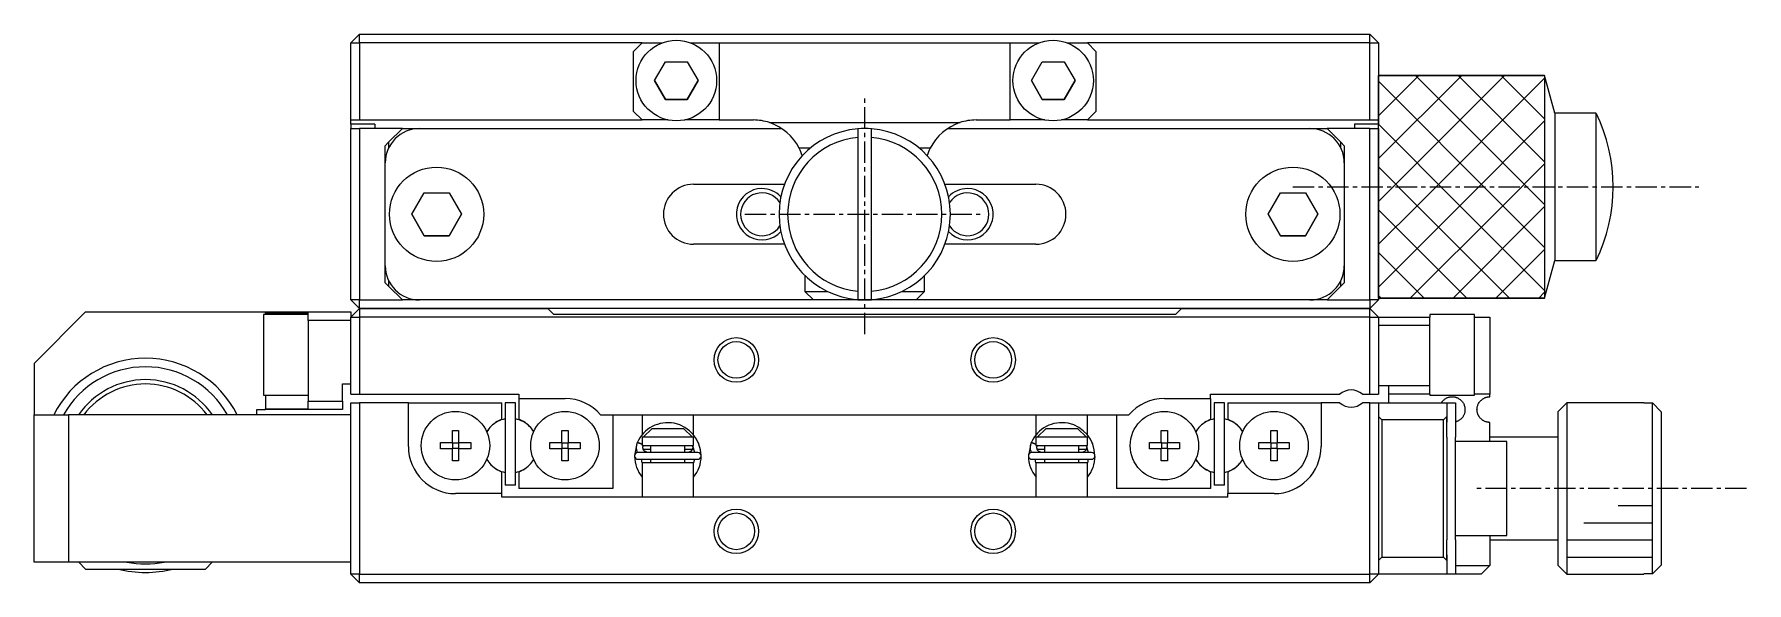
# Model space of a CAD drawing. Extents: x 10 to 410, y 10 to 251.
# Drawn here: x 100.7 to 200.7, y 218.6 to 250.6 of the extents above; entities that cross this region are included whole.
import ezdxf

# ---------------------------------------------------------------- set-up
doc = ezdxf.new("R2010")
doc.units = 0
doc.linetypes.add('CENTER', pattern=[2, 1.25, -0.25, 0.25, -0.25])
doc.layers.get('0').update_dxf_attribs({"linetype": 'CONTINUOUS'})
doc.layers.add('CENTER', color=1, linetype='CENTER')

msp = doc.modelspace()

# ---------------------------------------------------------------- linework, layer by layer
at = {"color": 7, "linetype": 'CONTINUOUS'}
for p, q in [((119.24, 250.12), (119.74, 250.62)), ((119.24, 250.12), (119.74, 250.12)), ((119.24, 245.62), (119.24, 250.12)), ((119.74, 250.12), (119.74, 250.62)), ((119.74, 250.62), (178.74, 250.62)), ((119.74, 250.12), (119.74, 245.62)), ((136.24, 250.12), (119.74, 250.12)), ((135.74, 249.62), (136.24, 250.12)), ((136.24, 250.12), (137.42, 250.12)), ((139.07, 250.12), (140.74, 250.12)), ((140.74, 250.12), (140.74, 245.62)), ((140.74, 250.12), (157.74, 250.12)), ((157.74, 245.62), (157.74, 250.12)), ((157.74, 250.12), (159.42, 250.12)), ((161.07, 250.12), (162.24, 250.12)), ((162.24, 250.12), (162.74, 249.62)), ((178.74, 250.12), (162.24, 250.12)), ((178.74, 250.12), (178.74, 250.62)), ((179.24, 250.12), (178.74, 250.62)), ((178.74, 245.62), (178.74, 250.12)), ((178.74, 250.12), (179.24, 250.12)), ((135.74, 246.12), (135.74, 249.62)), ((136.97, 247.92), (137.61, 249.02)), ((137.61, 249.02), (138.88, 249.02)), ((138.88, 249.02), (139.52, 247.92)), ((158.97, 247.92), (159.61, 249.02)), ((159.61, 249.02), (160.88, 249.02)), ((160.88, 249.02), (161.52, 247.92)), ((162.74, 249.62), (162.74, 246.12)), ((179.24, 248.22), (188.94, 248.22)), ((179.24, 235.22), (179.24, 248.22)), ((189.53, 246.02), (188.94, 248.22)), ((188.94, 248.22), (188.94, 235.22)), ((137.61, 246.82), (136.97, 247.92)), ((136.97, 247.92), (137.61, 246.82)), ((139.52, 247.92), (138.88, 246.82)), ((138.88, 246.82), (139.52, 247.92)), ((159.61, 246.82), (158.97, 247.92)), ((158.97, 247.92), (159.61, 246.82)), ((161.52, 247.92), (160.88, 246.82)), ((160.88, 246.82), (161.52, 247.92)), ((136.24, 245.62), (135.74, 246.12)), ((138.88, 246.82), (137.61, 246.82)), ((137.61, 246.82), (138.88, 246.82)), ((160.88, 246.82), (159.61, 246.82)), ((159.61, 246.82), (160.88, 246.82)), ((162.74, 246.12), (162.24, 245.62)), ((189.53, 246.02), (189.53, 237.42)), ((191.94, 246.02), (189.53, 246.02)), ((191.94, 246.02), (191.94, 237.42)), ((119.24, 245.62), (119.74, 245.62)), ((119.24, 245.37), (119.24, 245.62)), ((120.64, 245.37), (119.24, 245.37)), ((119.24, 245.37), (119.24, 245.12)), ((119.24, 235.12), (119.24, 245.12)), ((119.24, 245.12), (119.74, 245.12)), ((119.74, 245.62), (136.24, 245.62)), ((119.74, 245.12), (119.74, 235.12)), ((122.24, 245.12), (119.74, 245.12)), ((120.64, 245.37), (120.64, 245.12)), ((122.24, 245.12), (121.44, 244.32)), ((122.24, 245.12), (123.24, 245.12)), ((123.24, 245.12), (144.4, 245.12)), ((137.76, 245.62), (136.24, 245.62)), ((140.74, 245.62), (138.73, 245.62)), ((140.74, 245.62), (142.74, 245.62)), ((143.68, 245.47), (154.81, 245.47)), ((148.84, 245.11), (148.84, 244.6)), ((149.64, 244.6), (149.64, 245.11)), ((154.09, 245.12), (175.24, 245.12)), ((155.74, 245.62), (157.74, 245.62)), ((159.76, 245.62), (157.74, 245.62)), ((162.24, 245.62), (160.73, 245.62)), ((162.24, 245.62), (178.74, 245.62)), ((175.24, 245.12), (176.24, 245.12)), ((177.04, 244.32), (176.24, 245.12)), ((178.74, 245.12), (176.24, 245.12)), ((179.24, 245.37), (177.84, 245.37)), ((177.84, 245.37), (177.84, 245.12)), ((178.74, 245.62), (179.24, 245.62)), ((178.74, 235.12), (178.74, 245.12)), ((178.74, 245.12), (179.24, 245.12)), ((179.24, 245.62), (179.24, 245.37)), ((179.24, 245.12), (179.24, 245.37)), ((179.24, 245.12), (179.24, 235.12)), ((121.24, 244.12), (121.44, 244.32)), ((121.24, 243.12), (121.24, 244.12)), ((121.44, 244.32), (121.44, 243.99)), ((148.84, 244.6), (148.84, 235.64)), ((149.64, 235.64), (149.64, 244.6)), ((177.04, 243.99), (177.04, 244.32)), ((177.04, 244.32), (177.24, 244.12)), ((177.24, 244.12), (177.24, 243.12)), ((121.24, 237.12), (121.24, 243.12)), ((146.05, 243.97), (145.42, 243.97)), ((153.07, 243.97), (152.44, 243.97)), ((177.24, 243.12), (177.24, 237.12)), ((122.8, 240.12), (123.52, 241.37)), ((123.52, 241.37), (124.97, 241.37)), ((124.97, 241.37), (125.69, 240.12)), ((139.24, 241.87), (144.56, 241.87)), ((153.93, 241.87), (159.24, 241.87)), ((172.8, 240.12), (173.52, 241.37)), ((173.52, 241.37), (174.97, 241.37)), ((174.97, 241.37), (175.69, 240.12)), ((123.52, 238.87), (122.8, 240.12)), ((122.8, 240.12), (123.52, 238.87)), ((125.69, 240.12), (124.97, 238.87)), ((124.97, 238.87), (125.69, 240.12)), ((173.52, 238.87), (172.8, 240.12)), ((172.8, 240.12), (173.52, 238.87)), ((175.69, 240.12), (174.97, 238.87)), ((174.97, 238.87), (175.69, 240.12)), ((124.97, 238.87), (123.52, 238.87)), ((123.52, 238.87), (124.97, 238.87)), ((144.56, 238.37), (139.24, 238.37)), ((159.24, 238.37), (153.93, 238.37)), ((174.97, 238.87), (173.52, 238.87)), ((173.52, 238.87), (174.97, 238.87)), ((121.24, 236.12), (121.24, 237.12)), ((177.24, 237.12), (177.24, 236.12)), ((188.94, 235.22), (189.53, 237.42)), ((189.53, 237.42), (191.94, 237.42)), ((121.44, 235.92), (121.24, 236.12)), ((121.44, 236.25), (121.44, 235.92)), ((145.74, 236.55), (145.74, 235.62)), ((152.74, 235.62), (152.74, 236.55)), ((177.04, 235.92), (177.04, 236.25)), ((177.24, 236.12), (177.04, 235.92)), ((119.74, 235.12), (119.24, 235.12)), ((119.74, 234.62), (119.24, 235.12)), ((119.74, 235.12), (122.24, 235.12)), ((119.74, 234.62), (119.74, 235.12)), ((121.44, 235.92), (122.24, 235.12)), ((123.24, 235.12), (122.24, 235.12)), ((146.24, 235.12), (123.24, 235.12)), ((145.74, 235.62), (147.07, 235.62)), ((146.24, 235.12), (145.74, 235.62)), ((149.24, 235.12), (146.24, 235.12)), ((148.84, 235.64), (148.84, 235.14)), ((152.24, 235.12), (149.24, 235.12)), ((149.64, 235.14), (149.64, 235.64)), ((151.42, 235.62), (152.74, 235.62)), ((152.74, 235.62), (152.24, 235.12)), ((175.24, 235.12), (152.24, 235.12)), ((176.24, 235.12), (175.24, 235.12)), ((176.24, 235.12), (177.04, 235.92)), ((176.24, 235.12), (178.74, 235.12)), ((178.74, 235.12), (178.74, 234.62)), ((179.24, 235.12), (178.74, 234.62)), ((179.24, 235.12), (178.74, 235.12)), ((188.94, 235.22), (179.24, 235.22)), ((103.74, 234.42), (100.74, 231.42)), ((103.74, 234.42), (114.24, 234.42)), ((114.14, 234.27), (114.14, 229.57)), ((116.74, 234.27), (114.14, 234.27)), ((114.24, 234.35), (114.24, 234.42)), ((114.24, 234.42), (116.74, 234.42)), ((114.24, 234.35), (114.24, 234.27)), ((116.74, 234.35), (114.24, 234.35)), ((116.74, 233.92), (116.74, 234.42)), ((116.74, 234.42), (119.24, 234.42)), ((119.74, 234.62), (119.24, 234.12)), ((119.24, 234.42), (119.24, 234.12)), ((119.24, 234.12), (119.74, 234.12)), ((119.24, 229.62), (119.24, 234.12)), ((178.74, 234.62), (119.74, 234.62)), ((119.74, 234.62), (119.74, 234.12)), ((119.74, 234.62), (130.74, 234.62)), ((178.74, 234.12), (119.74, 234.12)), ((119.74, 234.12), (119.74, 229.62)), ((131.09, 234.27), (130.74, 234.62)), ((167.39, 234.27), (131.09, 234.27)), ((167.74, 234.62), (167.39, 234.27)), ((167.74, 234.62), (178.74, 234.62)), ((178.74, 234.12), (178.74, 234.62)), ((179.24, 234.12), (178.74, 234.62)), ((178.74, 229.62), (178.74, 234.12)), ((178.74, 234.12), (179.24, 234.12)), ((179.24, 234.12), (182.24, 234.12)), ((179.24, 234.12), (179.24, 229.62)), ((182.24, 234.27), (182.24, 234.12)), ((184.84, 234.27), (182.24, 234.27)), ((182.24, 233.62), (182.24, 234.12)), ((184.84, 229.57), (184.84, 234.27)), ((184.84, 234.12), (185.74, 234.12)), ((185.74, 234.12), (185.74, 229.62)), ((119.24, 233.92), (116.74, 233.92)), ((116.74, 233.92), (116.74, 229.22)), ((182.24, 233.62), (179.24, 233.62)), ((182.24, 230.12), (182.24, 233.62)), ((100.74, 231.42), (100.74, 228.42)), ((118.74, 230.22), (119.24, 230.22)), ((118.74, 229.22), (118.74, 230.22)), ((179.24, 230.12), (179.84, 230.12)), ((179.84, 230.12), (182.24, 230.12)), ((179.84, 229.62), (179.84, 230.12)), ((182.24, 229.62), (182.24, 230.12)), ((114.14, 229.57), (116.74, 229.57)), ((114.24, 229.57), (114.24, 228.76)), ((116.74, 229.22), (118.74, 229.22)), ((116.74, 228.72), (116.74, 229.22)), ((118.74, 229.22), (118.74, 228.72)), ((119.24, 229.62), (119.74, 229.62)), ((119.24, 219.12), (119.24, 229.12)), ((119.24, 229.12), (119.74, 229.12)), ((119.74, 229.62), (129.04, 229.62)), ((119.74, 229.12), (119.74, 219.12)), ((122.59, 229.12), (119.74, 229.12)), ((122.59, 226.57), (122.59, 229.12)), ((122.59, 229.12), (128.04, 229.12)), ((128.04, 228.17), (128.04, 229.12)), ((128.24, 229.12), (128.24, 224.32)), ((128.84, 229.12), (128.24, 229.12)), ((128.84, 224.32), (128.84, 229.12)), ((129.04, 229.62), (129.04, 229.37)), ((129.04, 229.37), (131.74, 229.37)), ((129.04, 229.37), (129.04, 228.17)), ((166.74, 229.37), (169.44, 229.37)), ((169.44, 229.37), (169.44, 229.62)), ((169.44, 229.62), (176.98, 229.62)), ((169.44, 229.37), (169.44, 228.17)), ((169.64, 229.12), (169.64, 224.32)), ((170.24, 229.12), (169.64, 229.12)), ((170.24, 224.32), (170.24, 229.12)), ((170.44, 229.12), (170.44, 228.17)), ((170.44, 229.12), (175.89, 229.12)), ((175.89, 229.12), (175.89, 226.57)), ((176.98, 229.12), (175.89, 229.12)), ((178.31, 229.62), (178.74, 229.62)), ((178.74, 229.12), (178.31, 229.12)), ((178.74, 229.62), (179.24, 229.62)), ((178.74, 219.12), (178.74, 229.12)), ((178.74, 229.12), (179.24, 229.12)), ((179.24, 229.12), (183.24, 229.12)), ((179.24, 229.12), (179.24, 219.12)), ((182.24, 229.62), (179.84, 229.62)), ((179.84, 229.12), (179.84, 229.62)), ((182.24, 229.62), (182.24, 229.57)), ((182.24, 229.57), (184.84, 229.57)), ((182.91, 229.12), (182.92, 229.13)), ((182.92, 229.13), (182.94, 229.17)), ((182.94, 229.17), (182.97, 229.2)), ((182.97, 229.2), (183, 229.24)), ((183, 229.24), (183.03, 229.27)), ((183.03, 229.27), (183.07, 229.3)), ((183.07, 229.3), (183.1, 229.33)), ((183.1, 229.33), (183.14, 229.35)), ((183.14, 229.35), (183.17, 229.37)), ((183.17, 229.37), (183.2, 229.39)), ((183.2, 229.39), (183.23, 229.4)), ((183.23, 229.4), (183.26, 229.42)), ((183.24, 229.12), (183.24, 228.32)), ((183.24, 229.12), (183.74, 229.12)), ((183.26, 229.42), (183.29, 229.43)), ((183.29, 229.43), (183.32, 229.44)), ((183.32, 229.44), (183.34, 229.44)), ((183.34, 229.44), (183.36, 229.45)), ((183.36, 229.45), (183.38, 229.45)), ((183.38, 229.45), (183.39, 229.46)), ((183.39, 229.46), (183.41, 229.46)), ((183.41, 229.46), (183.42, 229.46)), ((183.42, 229.46), (183.43, 229.46)), ((183.43, 229.46), (183.44, 229.46)), ((183.44, 229.46), (183.45, 229.47)), ((183.45, 229.47), (183.46, 229.47)), ((183.46, 229.47), (183.47, 229.47)), ((183.47, 229.47), (183.48, 229.47)), ((183.48, 229.47), (183.49, 229.47)), ((183.49, 229.47), (183.5, 229.47)), ((183.5, 229.47), (183.52, 229.47)), ((183.52, 229.47), (183.53, 229.47)), ((183.53, 229.47), (183.54, 229.47)), ((183.54, 229.47), (183.55, 229.47)), ((183.55, 229.47), (183.56, 229.47)), ((183.56, 229.47), (183.57, 229.47)), ((183.57, 229.47), (183.58, 229.47)), ((183.58, 229.47), (183.59, 229.47)), ((183.59, 229.47), (183.6, 229.47)), ((183.6, 229.47), (183.61, 229.47)), ((183.61, 229.47), (183.62, 229.47)), ((183.62, 229.47), (183.63, 229.47)), ((183.63, 229.47), (183.65, 229.46)), ((183.65, 229.46), (183.66, 229.46)), ((183.66, 229.46), (183.67, 229.46)), ((183.67, 229.46), (183.68, 229.46)), ((183.68, 229.46), (183.7, 229.46)), ((183.7, 229.46), (183.71, 229.45)), ((183.71, 229.45), (183.72, 229.45)), ((183.72, 229.45), (183.74, 229.45)), ((183.74, 229.45), (183.76, 229.44)), ((183.74, 229.12), (183.74, 227.12)), ((183.76, 229.44), (183.78, 229.43)), ((183.78, 229.43), (183.8, 229.43)), ((183.8, 229.43), (183.82, 229.42)), ((183.82, 229.42), (183.85, 229.41)), ((183.85, 229.41), (183.87, 229.4)), ((183.87, 229.4), (183.91, 229.38)), ((183.91, 229.38), (183.94, 229.36)), ((183.94, 229.36), (183.98, 229.33)), ((183.98, 229.33), (184.01, 229.31)), ((184.01, 229.31), (184.05, 229.28)), ((184.05, 229.28), (184.09, 229.24)), ((184.09, 229.24), (184.12, 229.2)), ((184.12, 229.2), (184.15, 229.17)), ((184.15, 229.17), (184.17, 229.13)), ((184.17, 229.13), (184.2, 229.09)), ((184.2, 229.09), (184.22, 229.05)), ((184.22, 229.05), (184.24, 229.01)), ((184.24, 229.01), (184.25, 228.97)), ((185.74, 229.62), (184.84, 229.62)), ((185.04, 228.96), (185.05, 229)), ((185.05, 229), (185.07, 229.04)), ((185.07, 229.04), (185.09, 229.08)), ((185.09, 229.08), (185.11, 229.13)), ((185.11, 229.13), (185.14, 229.17)), ((185.14, 229.17), (185.17, 229.21)), ((185.17, 229.21), (185.21, 229.25)), ((185.21, 229.25), (185.25, 229.28)), ((185.25, 229.28), (185.29, 229.31)), ((185.29, 229.31), (185.33, 229.35)), ((185.33, 229.35), (185.36, 229.36)), ((185.36, 229.36), (185.38, 229.38)), ((185.38, 229.38), (185.41, 229.39)), ((185.41, 229.39), (185.45, 229.41)), ((185.45, 229.41), (185.46, 229.42)), ((185.46, 229.42), (185.48, 229.42)), ((185.48, 229.42), (185.5, 229.43)), ((185.5, 229.43), (185.53, 229.44)), ((185.53, 229.44), (185.55, 229.45)), ((185.55, 229.45), (185.57, 229.45)), ((185.57, 229.45), (185.58, 229.45)), ((185.58, 229.45), (185.6, 229.46)), ((185.6, 229.46), (185.61, 229.46)), ((185.61, 229.46), (185.62, 229.46)), ((185.62, 229.46), (185.64, 229.46)), ((185.64, 229.46), (185.65, 229.47)), ((185.65, 229.47), (185.67, 229.47)), ((185.67, 229.47), (185.68, 229.47)), ((185.68, 229.47), (185.7, 229.47)), ((185.7, 229.47), (185.71, 229.47)), ((185.71, 229.47), (185.72, 229.47)), ((185.72, 229.47), (185.73, 229.47)), ((185.73, 229.47), (185.74, 229.47)), ((185.74, 229.47), (185.74, 229.62)), ((190.24, 229.12), (189.74, 228.62)), ((190.24, 229.12), (190.24, 219.12)), ((194.74, 229.12), (190.24, 229.12)), ((194.74, 229.12), (194.74, 229.11)), ((194.74, 229.11), (195.24, 229.11)), ((195.24, 219.14), (195.24, 229.11)), ((195.24, 229.11), (195.74, 228.6)), ((100.74, 219.82), (100.74, 228.42)), ((100.74, 228.42), (102.74, 228.42)), ((102.74, 228.42), (102.74, 219.82)), ((119.24, 228.42), (102.74, 228.42)), ((113.74, 228.42), (113.74, 228.72)), ((113.74, 228.72), (114.24, 228.72)), ((114.24, 228.76), (116.74, 228.76)), ((114.24, 228.72), (114.24, 228.76)), ((116.74, 228.72), (114.24, 228.72)), ((118.74, 228.72), (116.74, 228.72)), ((128.04, 228.17), (127.78, 228.02)), ((129.31, 228.02), (129.04, 228.17)), ((133.82, 228.42), (136.67, 228.42)), ((134.54, 228.42), (134.54, 224.12)), ((136.24, 228.42), (136.24, 227.26)), ((136.67, 228.42), (138.82, 228.42)), ((138.82, 228.42), (159.67, 228.42)), ((139.24, 227.26), (139.24, 228.42)), ((159.24, 228.42), (159.24, 227.26)), ((159.67, 228.42), (161.82, 228.42)), ((161.82, 228.42), (164.67, 228.42)), ((162.24, 227.26), (162.24, 228.42)), ((163.94, 228.42), (163.94, 224.12)), ((169.18, 228.02), (169.44, 228.17)), ((170.44, 228.17), (170.71, 228.02)), ((179.24, 228.32), (179.44, 228.12)), ((179.44, 228.12), (179.44, 220.12)), ((183.04, 228.12), (179.44, 228.12)), ((183.04, 228.12), (183.24, 228.32)), ((183.04, 220.12), (183.04, 228.12)), ((183.24, 228.32), (183.24, 227.99)), ((183.24, 227.99), (183.24, 228.32)), ((183.76, 228), (183.74, 228)), ((183.78, 228.01), (183.76, 228)), ((183.8, 228.02), (183.78, 228.01)), ((183.82, 228.02), (183.8, 228.02)), ((183.85, 228.04), (183.82, 228.02)), ((183.88, 228.05), (183.85, 228.04)), ((183.91, 228.07), (183.88, 228.05)), ((183.94, 228.08), (183.91, 228.07)), ((183.96, 228.1), (183.94, 228.08)), ((183.99, 228.12), (183.96, 228.1)), ((184.01, 228.14), (183.99, 228.12)), ((184.04, 228.16), (184.01, 228.14)), ((184.06, 228.18), (184.04, 228.16)), ((184.08, 228.2), (184.06, 228.18)), ((184.1, 228.22), (184.08, 228.2)), ((184.12, 228.25), (184.1, 228.22)), ((184.14, 228.27), (184.12, 228.25)), ((184.16, 228.29), (184.14, 228.27)), ((184.18, 228.32), (184.16, 228.29)), ((184.19, 228.34), (184.18, 228.32)), ((184.21, 228.37), (184.19, 228.34)), ((184.22, 228.4), (184.21, 228.37)), ((184.24, 228.43), (184.22, 228.4)), ((184.25, 228.46), (184.24, 228.43)), ((184.25, 228.97), (184.27, 228.92)), ((184.26, 228.49), (184.25, 228.46)), ((184.27, 228.52), (184.26, 228.49)), ((184.27, 228.92), (184.28, 228.87)), ((184.28, 228.55), (184.27, 228.52)), ((184.28, 228.87), (184.29, 228.83)), ((184.29, 228.62), (184.28, 228.58)), ((184.28, 228.58), (184.28, 228.55)), ((184.29, 228.83), (184.29, 228.78)), ((184.29, 228.78), (184.29, 228.74)), ((184.29, 228.74), (184.29, 228.7)), ((184.29, 228.7), (184.29, 228.66)), ((184.29, 228.66), (184.29, 228.62)), ((184.99, 228.71), (185, 228.76)), ((185, 228.68), (184.99, 228.71)), ((185, 228.84), (185.01, 228.88)), ((185, 228.8), (185, 228.84)), ((185, 228.76), (185, 228.8)), ((185, 228.64), (185, 228.68)), ((185, 228.61), (185, 228.64)), ((185.01, 228.58), (185, 228.61)), ((185.01, 228.88), (185.02, 228.92)), ((185.02, 228.54), (185.01, 228.58)), ((185.02, 228.92), (185.04, 228.96)), ((185.03, 228.51), (185.02, 228.54)), ((185.04, 228.47), (185.03, 228.51)), ((185.05, 228.44), (185.04, 228.47)), ((185.06, 228.41), (185.05, 228.44)), ((185.08, 228.38), (185.06, 228.41)), ((185.09, 228.35), (185.08, 228.38)), ((185.11, 228.33), (185.09, 228.35)), ((185.12, 228.31), (185.11, 228.33)), ((185.14, 228.28), (185.12, 228.31)), ((185.16, 228.25), (185.14, 228.28)), ((185.18, 228.23), (185.16, 228.25)), ((185.21, 228.2), (185.18, 228.23)), ((185.23, 228.18), (185.21, 228.2)), ((185.25, 228.16), (185.23, 228.18)), ((185.28, 228.14), (185.25, 228.16)), ((185.3, 228.12), (185.28, 228.14)), ((185.32, 228.1), (185.3, 228.12)), ((185.34, 228.09), (185.32, 228.1)), ((185.36, 228.08), (185.34, 228.09)), ((185.39, 228.06), (185.36, 228.08)), ((185.42, 228.05), (185.39, 228.06)), ((185.45, 228.03), (185.42, 228.05)), ((185.47, 228.02), (185.45, 228.03)), ((185.5, 228.01), (185.47, 228.02)), ((185.52, 228.01), (185.5, 228.01)), ((185.54, 228), (185.52, 228.01)), ((189.74, 219.62), (189.74, 228.62)), ((195.74, 228.6), (195.74, 219.64)), ((125.16, 227.51), (125.52, 227.51)), ((125.16, 226.8), (125.16, 227.51)), ((125.52, 227.51), (125.52, 226.8)), ((131.56, 227.51), (131.92, 227.51)), ((131.56, 226.8), (131.56, 227.51)), ((131.92, 227.51), (131.92, 226.8)), ((136.3, 227.12), (136.24, 227.12)), ((136.24, 227.12), (136.24, 226.62)), ((136.3, 227.12), (136.83, 227.62)), ((139.19, 227.12), (136.3, 227.12)), ((136.83, 227.62), (138.66, 227.62)), ((138.66, 227.62), (139.19, 227.12)), ((139.24, 227.12), (139.19, 227.12)), ((139.24, 226.62), (139.24, 227.12)), ((159.3, 227.12), (159.24, 227.12)), ((159.24, 227.12), (159.24, 226.62)), ((159.3, 227.12), (159.83, 227.62)), ((162.19, 227.12), (159.3, 227.12)), ((159.83, 227.62), (161.66, 227.62)), ((161.66, 227.62), (162.19, 227.12)), ((162.24, 227.12), (162.19, 227.12)), ((162.24, 226.62), (162.24, 227.12)), ((166.56, 227.51), (166.92, 227.51)), ((166.56, 226.8), (166.56, 227.51)), ((166.92, 227.51), (166.92, 226.8)), ((172.96, 227.51), (173.32, 227.51)), ((172.96, 226.8), (172.96, 227.51)), ((173.32, 227.51), (173.32, 226.8)), ((183.24, 227.12), (183.24, 227.99)), ((183.24, 227.12), (183.24, 221.12)), ((183.74, 221.12), (183.74, 227.12)), ((185.57, 227.99), (185.54, 228)), ((185.6, 227.99), (185.57, 227.99)), ((185.62, 227.98), (185.6, 227.99)), ((185.64, 227.98), (185.62, 227.98)), ((185.67, 227.98), (185.64, 227.98)), ((185.69, 227.97), (185.67, 227.98)), ((185.72, 227.97), (185.69, 227.97)), ((185.74, 227.97), (185.72, 227.97)), ((185.74, 226.87), (185.74, 227.97)), ((189.74, 227.12), (185.74, 227.12)), ((124.46, 226.8), (125.16, 226.8)), ((124.46, 226.44), (124.46, 226.8)), ((125.16, 226.44), (124.46, 226.44)), ((125.18, 226.79), (125.16, 226.8)), ((125.18, 226.45), (125.16, 226.44)), ((125.16, 225.74), (125.16, 226.44)), ((125.18, 226.79), (125.51, 226.79)), ((125.18, 226.45), (125.18, 226.79)), ((125.51, 226.45), (125.18, 226.45)), ((125.51, 226.79), (125.52, 226.8)), ((125.51, 226.79), (125.51, 226.45)), ((125.51, 226.45), (125.52, 226.44)), ((125.52, 226.8), (126.23, 226.8)), ((125.52, 226.44), (125.52, 225.74)), ((126.23, 226.44), (125.52, 226.44)), ((126.23, 226.8), (126.23, 226.44)), ((130.86, 226.8), (131.56, 226.8)), ((130.86, 226.44), (130.86, 226.8)), ((131.56, 226.44), (130.86, 226.44)), ((131.58, 226.79), (131.56, 226.8)), ((131.58, 226.45), (131.56, 226.44)), ((131.56, 225.74), (131.56, 226.44)), ((131.58, 226.45), (131.58, 226.79)), ((131.58, 226.79), (131.91, 226.79)), ((131.91, 226.45), (131.58, 226.45)), ((131.91, 226.79), (131.92, 226.8)), ((131.91, 226.79), (131.91, 226.45)), ((131.91, 226.45), (131.92, 226.44)), ((131.92, 226.8), (132.63, 226.8)), ((131.92, 226.44), (131.92, 225.74)), ((132.63, 226.44), (131.92, 226.44)), ((132.63, 226.8), (132.63, 226.44)), ((135.94, 226.74), (135.8, 226.05)), ((135.91, 226.59), (135.9, 226.56)), ((135.9, 226.56), (135.9, 226.52)), ((135.9, 226.52), (135.9, 226.49)), ((135.9, 226.49), (135.9, 226.45)), ((135.9, 226.45), (135.91, 226.42)), ((135.92, 226.66), (135.91, 226.62)), ((135.91, 226.62), (135.91, 226.59)), ((135.91, 226.42), (135.91, 226.39)), ((135.91, 226.39), (135.92, 226.35)), ((135.93, 226.72), (135.92, 226.69)), ((135.92, 226.69), (135.92, 226.66)), ((135.92, 226.35), (135.93, 226.32)), ((135.94, 226.76), (135.93, 226.72)), ((135.93, 226.32), (135.94, 226.29)), ((135.96, 226.79), (135.94, 226.76)), ((135.94, 226.29), (135.95, 226.25)), ((135.95, 226.25), (135.97, 226.22)), ((135.97, 226.82), (135.96, 226.79)), ((135.96, 226.8), (136.18, 226.73)), ((135.96, 226.79), (135.96, 226.79)), ((135.96, 226.79), (135.96, 226.79)), ((135.96, 226.79), (135.96, 226.79)), ((135.97, 226.79), (135.96, 226.79)), ((135.98, 226.79), (135.97, 226.79)), ((135.97, 226.79), (135.97, 226.79)), ((135.97, 226.22), (135.97, 226.22)), ((135.99, 226.79), (135.98, 226.79)), ((136, 226.79), (135.99, 226.79)), ((139.49, 226.22), (135.99, 226.22)), ((136.01, 226.78), (136, 226.79)), ((136.02, 226.78), (136.01, 226.78)), ((136.03, 226.78), (136.02, 226.78)), ((136.04, 226.77), (136.03, 226.78)), ((136.05, 226.77), (136.04, 226.77)), ((136.06, 226.77), (136.05, 226.77)), ((136.08, 226.76), (136.06, 226.77)), ((136.09, 226.75), (136.08, 226.76)), ((136.11, 226.75), (136.09, 226.75)), ((136.12, 226.74), (136.11, 226.75)), ((136.14, 226.74), (136.12, 226.74)), ((136.15, 226.73), (136.14, 226.74)), ((136.17, 226.72), (136.15, 226.73)), ((136.18, 226.72), (136.17, 226.72)), ((136.18, 226.73), (136.24, 226.7)), ((136.19, 226.71), (136.18, 226.72)), ((136.21, 226.71), (136.19, 226.71)), ((136.22, 226.7), (136.21, 226.71)), ((136.23, 226.69), (136.22, 226.7)), ((136.24, 226.69), (136.23, 226.69)), ((136.24, 226.62), (139.24, 226.62)), ((136.29, 226.55), (136.3, 226.57)), ((136.29, 226.54), (136.29, 226.55)), ((136.29, 226.52), (136.29, 226.54)), ((136.29, 226.51), (136.29, 226.52)), ((136.29, 226.49), (136.29, 226.51)), ((136.29, 226.48), (136.29, 226.49)), ((136.3, 226.46), (136.29, 226.48)), ((136.3, 226.6), (136.31, 226.61)), ((136.3, 226.58), (136.3, 226.6)), ((136.3, 226.57), (136.3, 226.58)), ((136.3, 226.45), (136.3, 226.46)), ((136.3, 226.43), (136.3, 226.45)), ((136.31, 226.42), (136.3, 226.43)), ((136.31, 226.63), (136.32, 226.65)), ((136.31, 226.62), (136.32, 226.63)), ((136.31, 226.61), (136.31, 226.62)), ((136.31, 226.42), (136.74, 226.42)), ((136.31, 226.42), (136.74, 226.42)), ((136.31, 226.4), (136.31, 226.42)), ((136.32, 226.39), (136.31, 226.4)), ((136.33, 226.38), (136.32, 226.39)), ((136.33, 226.36), (136.33, 226.38)), ((136.34, 226.35), (136.33, 226.36)), ((136.35, 226.34), (136.34, 226.35)), ((136.36, 226.33), (136.35, 226.34)), ((136.37, 226.32), (136.36, 226.33)), ((136.38, 226.3), (136.37, 226.32)), ((136.39, 226.29), (136.38, 226.3)), ((136.4, 226.28), (136.39, 226.29)), ((136.41, 226.28), (136.4, 226.28)), ((136.43, 226.27), (136.41, 226.28)), ((136.44, 226.26), (136.43, 226.27)), ((136.45, 226.25), (136.44, 226.26)), ((136.47, 226.25), (136.45, 226.25)), ((136.48, 226.24), (136.47, 226.25)), ((136.49, 226.23), (136.48, 226.24)), ((136.51, 226.23), (136.49, 226.23)), ((136.52, 226.23), (136.51, 226.23)), ((136.54, 226.22), (136.52, 226.23)), ((136.55, 226.22), (136.54, 226.22)), ((136.57, 226.22), (136.55, 226.22)), ((136.58, 226.22), (136.57, 226.22)), ((136.6, 226.22), (136.58, 226.22)), ((136.74, 226.62), (136.74, 226.22)), ((138.74, 226.22), (138.74, 226.62)), ((138.74, 226.42), (139.18, 226.42)), ((138.74, 226.42), (139.18, 226.42)), ((138.9, 226.22), (138.89, 226.22)), ((138.92, 226.22), (138.9, 226.22)), ((138.93, 226.22), (138.92, 226.22)), ((138.94, 226.22), (138.93, 226.22)), ((138.96, 226.22), (138.94, 226.22)), ((138.97, 226.23), (138.96, 226.22)), ((138.99, 226.23), (138.97, 226.23)), ((139, 226.24), (138.99, 226.23)), ((139.02, 226.24), (139, 226.24)), ((139.03, 226.25), (139.02, 226.24)), ((139.04, 226.26), (139.03, 226.25)), ((139.06, 226.26), (139.04, 226.26)), ((139.07, 226.27), (139.06, 226.26)), ((139.08, 226.28), (139.07, 226.27)), ((139.09, 226.29), (139.08, 226.28)), ((139.1, 226.3), (139.09, 226.29)), ((139.12, 226.31), (139.1, 226.3)), ((139.13, 226.32), (139.12, 226.31)), ((139.14, 226.35), (139.13, 226.33)), ((139.13, 226.33), (139.13, 226.32)), ((139.15, 226.36), (139.14, 226.35)), ((139.16, 226.37), (139.15, 226.36)), ((139.17, 226.38), (139.16, 226.37)), ((139.17, 226.63), (139.18, 226.62)), ((139.18, 226.41), (139.17, 226.4)), ((139.17, 226.4), (139.17, 226.38)), ((139.18, 226.62), (139.29, 226.22)), ((139.18, 226.62), (139.19, 226.6)), ((139.19, 226.44), (139.18, 226.43)), ((139.18, 226.43), (139.18, 226.41)), ((139.19, 226.6), (139.19, 226.59)), ((139.19, 226.59), (139.19, 226.57)), ((139.19, 226.57), (139.2, 226.56)), ((139.2, 226.48), (139.19, 226.47)), ((139.19, 226.47), (139.19, 226.46)), ((139.19, 226.46), (139.19, 226.44)), ((139.2, 226.56), (139.2, 226.55)), ((139.2, 226.55), (139.2, 226.53)), ((139.2, 226.53), (139.2, 226.52)), ((139.2, 226.52), (139.2, 226.5)), ((139.2, 226.5), (139.2, 226.48)), ((139.53, 226.79), (139.52, 226.8)), ((139.53, 226.79), (139.53, 226.79)), ((139.55, 226.73), (139.53, 226.79)), ((158.94, 226.74), (158.8, 226.05)), ((158.91, 226.59), (158.9, 226.56)), ((158.9, 226.56), (158.9, 226.52)), ((158.9, 226.52), (158.9, 226.49)), ((158.9, 226.49), (158.9, 226.45)), ((158.9, 226.45), (158.91, 226.42)), ((158.92, 226.66), (158.91, 226.62)), ((158.91, 226.62), (158.91, 226.59)), ((158.91, 226.42), (158.91, 226.39)), ((158.91, 226.39), (158.92, 226.35)), ((158.93, 226.72), (158.92, 226.69)), ((158.92, 226.69), (158.92, 226.66)), ((158.92, 226.35), (158.93, 226.32)), ((158.94, 226.76), (158.93, 226.72)), ((158.93, 226.32), (158.94, 226.29)), ((158.96, 226.79), (158.94, 226.76)), ((158.94, 226.29), (158.95, 226.25)), ((158.95, 226.25), (158.97, 226.22)), ((158.97, 226.82), (158.96, 226.8)), ((158.96, 226.8), (159.18, 226.73)), ((158.96, 226.79), (158.96, 226.79)), ((158.96, 226.79), (158.96, 226.79)), ((158.96, 226.79), (158.96, 226.79)), ((158.97, 226.79), (158.96, 226.79)), ((158.98, 226.79), (158.97, 226.79)), ((158.97, 226.79), (158.97, 226.79)), ((158.97, 226.22), (158.97, 226.22)), ((158.99, 226.79), (158.98, 226.79)), ((159, 226.79), (158.99, 226.79)), ((162.49, 226.22), (158.99, 226.22)), ((159.01, 226.78), (159, 226.79)), ((159.02, 226.78), (159.01, 226.78)), ((159.03, 226.78), (159.02, 226.78)), ((159.04, 226.77), (159.03, 226.78)), ((159.05, 226.77), (159.04, 226.77)), ((159.06, 226.77), (159.05, 226.77)), ((159.08, 226.76), (159.06, 226.77)), ((159.09, 226.75), (159.08, 226.76)), ((159.11, 226.75), (159.09, 226.75)), ((159.12, 226.74), (159.11, 226.75)), ((159.14, 226.74), (159.12, 226.74)), ((159.15, 226.73), (159.14, 226.74)), ((159.17, 226.72), (159.15, 226.73)), ((159.18, 226.72), (159.17, 226.72)), ((159.18, 226.73), (159.24, 226.7)), ((159.19, 226.71), (159.18, 226.72)), ((159.21, 226.71), (159.19, 226.71)), ((159.22, 226.7), (159.21, 226.71)), ((159.23, 226.69), (159.22, 226.7)), ((159.24, 226.69), (159.23, 226.69)), ((159.24, 226.62), (162.24, 226.62)), ((159.29, 226.55), (159.3, 226.57)), ((159.29, 226.54), (159.29, 226.55)), ((159.29, 226.52), (159.29, 226.54)), ((159.29, 226.51), (159.29, 226.52)), ((159.29, 226.49), (159.29, 226.51)), ((159.29, 226.48), (159.29, 226.49)), ((159.3, 226.46), (159.29, 226.48)), ((159.3, 226.6), (159.31, 226.61)), ((159.3, 226.58), (159.3, 226.6)), ((159.3, 226.57), (159.3, 226.58)), ((159.3, 226.45), (159.3, 226.46)), ((159.3, 226.43), (159.3, 226.45)), ((159.31, 226.42), (159.3, 226.43)), ((159.31, 226.63), (159.32, 226.65)), ((159.31, 226.62), (159.32, 226.63)), ((159.31, 226.61), (159.31, 226.62)), ((159.31, 226.42), (159.74, 226.42)), ((159.31, 226.42), (159.74, 226.42)), ((159.31, 226.4), (159.31, 226.42)), ((159.32, 226.39), (159.31, 226.4)), ((159.33, 226.38), (159.32, 226.39)), ((159.33, 226.36), (159.33, 226.38)), ((159.34, 226.35), (159.33, 226.36)), ((159.35, 226.34), (159.34, 226.35)), ((159.36, 226.33), (159.35, 226.34)), ((159.37, 226.32), (159.36, 226.33)), ((159.38, 226.3), (159.37, 226.32)), ((159.39, 226.29), (159.38, 226.3)), ((159.4, 226.28), (159.39, 226.29)), ((159.41, 226.28), (159.4, 226.28)), ((159.43, 226.27), (159.41, 226.28)), ((159.44, 226.26), (159.43, 226.27)), ((159.45, 226.25), (159.44, 226.26)), ((159.47, 226.25), (159.45, 226.25)), ((159.48, 226.24), (159.47, 226.25)), ((159.49, 226.23), (159.48, 226.24)), ((159.51, 226.23), (159.49, 226.23)), ((159.52, 226.23), (159.51, 226.23)), ((159.54, 226.22), (159.52, 226.23)), ((159.55, 226.22), (159.54, 226.22)), ((159.57, 226.22), (159.55, 226.22)), ((159.58, 226.22), (159.57, 226.22)), ((159.6, 226.22), (159.58, 226.22)), ((159.74, 226.62), (159.74, 226.22)), ((161.74, 226.22), (161.74, 226.62)), ((161.74, 226.42), (162.18, 226.42)), ((161.74, 226.42), (162.18, 226.42)), ((161.9, 226.22), (161.89, 226.22)), ((161.92, 226.22), (161.9, 226.22)), ((161.93, 226.22), (161.92, 226.22)), ((161.94, 226.22), (161.93, 226.22)), ((161.96, 226.22), (161.94, 226.22)), ((161.97, 226.23), (161.96, 226.22)), ((161.99, 226.23), (161.97, 226.23)), ((162, 226.24), (161.99, 226.23)), ((162.02, 226.24), (162, 226.24)), ((162.03, 226.25), (162.02, 226.24)), ((162.04, 226.26), (162.03, 226.25)), ((162.06, 226.26), (162.04, 226.26)), ((162.07, 226.27), (162.06, 226.26)), ((162.08, 226.28), (162.07, 226.27)), ((162.09, 226.29), (162.08, 226.28)), ((162.1, 226.3), (162.09, 226.29)), ((162.12, 226.31), (162.1, 226.3)), ((162.13, 226.32), (162.12, 226.31)), ((162.14, 226.35), (162.13, 226.33)), ((162.13, 226.33), (162.13, 226.32)), ((162.15, 226.36), (162.14, 226.35)), ((162.16, 226.37), (162.15, 226.36)), ((162.17, 226.38), (162.16, 226.37)), ((162.17, 226.63), (162.18, 226.62)), ((162.18, 226.41), (162.17, 226.4)), ((162.17, 226.4), (162.17, 226.38)), ((162.18, 226.62), (162.29, 226.22)), ((162.18, 226.62), (162.19, 226.6)), ((162.19, 226.44), (162.18, 226.43)), ((162.18, 226.43), (162.18, 226.41)), ((162.19, 226.6), (162.19, 226.59)), ((162.19, 226.59), (162.19, 226.57)), ((162.19, 226.57), (162.2, 226.56)), ((162.2, 226.48), (162.19, 226.47)), ((162.19, 226.47), (162.19, 226.46)), ((162.19, 226.46), (162.19, 226.44)), ((162.2, 226.56), (162.2, 226.55)), ((162.2, 226.55), (162.2, 226.53)), ((162.2, 226.53), (162.2, 226.52)), ((162.2, 226.52), (162.2, 226.5)), ((162.2, 226.5), (162.2, 226.48)), ((162.53, 226.79), (162.52, 226.8)), ((162.55, 226.73), (162.53, 226.79)), ((165.86, 226.8), (166.56, 226.8)), ((165.86, 226.44), (165.86, 226.8)), ((166.56, 226.44), (165.86, 226.44)), ((166.58, 226.79), (166.56, 226.8)), ((166.58, 226.45), (166.56, 226.44)), ((166.56, 225.74), (166.56, 226.44)), ((166.58, 226.79), (166.91, 226.79)), ((166.58, 226.45), (166.58, 226.79)), ((166.91, 226.45), (166.58, 226.45)), ((166.91, 226.79), (166.92, 226.8)), ((166.91, 226.79), (166.91, 226.45)), ((166.91, 226.45), (166.92, 226.44)), ((166.92, 226.8), (167.63, 226.8)), ((166.92, 226.44), (166.92, 225.74)), ((167.63, 226.44), (166.92, 226.44)), ((167.63, 226.8), (167.63, 226.44)), ((172.26, 226.44), (172.26, 226.8)), ((172.26, 226.8), (172.96, 226.8)), ((172.96, 226.44), (172.26, 226.44)), ((172.98, 226.79), (172.96, 226.8)), ((172.98, 226.45), (172.96, 226.44)), ((172.96, 225.74), (172.96, 226.44)), ((172.98, 226.45), (172.98, 226.79)), ((172.98, 226.79), (173.31, 226.79)), ((173.31, 226.45), (172.98, 226.45)), ((173.31, 226.79), (173.32, 226.8)), ((173.31, 226.79), (173.31, 226.45)), ((173.31, 226.45), (173.32, 226.44)), ((173.32, 226.8), (174.03, 226.8)), ((174.03, 226.44), (173.32, 226.44)), ((173.32, 226.44), (173.32, 225.74)), ((174.03, 226.8), (174.03, 226.44)), ((186.74, 226.87), (183.74, 226.87)), ((186.74, 221.37), (186.74, 226.87)), ((125.52, 225.74), (125.16, 225.74)), ((127.78, 225.22), (128.04, 225.07)), ((128.04, 223.82), (128.04, 225.07)), ((129.04, 225.07), (129.31, 225.22)), ((129.04, 225.07), (129.04, 224.12)), ((131.92, 225.74), (131.56, 225.74)), ((135.99, 225.83), (139.49, 225.83)), ((136.24, 225.62), (136.2, 225.83)), ((139.24, 225.62), (136.24, 225.62)), ((136.24, 225.62), (136.24, 223.62)), ((136.24, 225.61), (136.24, 225.62)), ((136.74, 225.83), (136.74, 225.62)), ((138.74, 225.62), (138.74, 225.83)), ((139.24, 223.62), (139.24, 225.62)), ((139.29, 225.83), (139.25, 225.62)), ((139.25, 225.62), (139.24, 225.61)), ((158.99, 225.83), (162.49, 225.83)), ((159.24, 225.62), (159.2, 225.83)), ((162.24, 225.62), (159.24, 225.62)), ((159.24, 225.62), (159.24, 223.62)), ((159.24, 225.61), (159.24, 225.62)), ((159.74, 225.83), (159.74, 225.62)), ((161.74, 225.62), (161.74, 225.83)), ((162.24, 223.62), (162.24, 225.62)), ((162.29, 225.83), (162.25, 225.62)), ((162.25, 225.62), (162.24, 225.61)), ((166.92, 225.74), (166.56, 225.74)), ((169.44, 225.07), (169.18, 225.22)), ((169.44, 225.07), (169.44, 224.12)), ((170.71, 225.22), (170.44, 225.07)), ((170.44, 225.07), (170.44, 223.82)), ((173.32, 225.74), (172.96, 225.74)), ((128.84, 224.32), (128.24, 224.32)), ((134.54, 224.12), (129.04, 224.12)), ((169.44, 224.12), (163.94, 224.12)), ((170.24, 224.32), (169.64, 224.32)), ((128.04, 223.82), (125.34, 223.82)), ((128.04, 223.62), (128.04, 223.82)), ((170.44, 223.62), (128.04, 223.62)), ((170.44, 223.62), (170.44, 223.82)), ((173.14, 223.82), (170.44, 223.82)), ((183.24, 220.25), (183.24, 221.12)), ((183.74, 221.37), (186.74, 221.37)), ((183.74, 221.12), (183.74, 219.12)), ((185.74, 221.37), (185.74, 219.62)), ((185.74, 221.12), (189.74, 221.12)), ((179.44, 220.12), (179.24, 219.92)), ((179.44, 220.12), (183.04, 220.12)), ((183.24, 219.92), (183.04, 220.12)), ((183.24, 220.25), (183.24, 219.92)), ((183.24, 219.92), (183.24, 220.25)), ((102.74, 219.82), (100.74, 219.82)), ((119.24, 219.82), (102.74, 219.82)), ((103.34, 219.82), (103.74, 219.42)), ((103.74, 219.42), (110.74, 219.42)), ((110.74, 219.42), (111.14, 219.82)), ((119.74, 218.62), (119.24, 219.12)), ((119.74, 219.12), (119.24, 219.12)), ((119.74, 219.12), (178.74, 219.12)), ((119.74, 218.62), (119.74, 219.12)), ((178.74, 218.62), (178.74, 219.12)), ((179.24, 219.12), (178.74, 219.12)), ((178.74, 218.62), (179.24, 219.12)), ((183.24, 219.12), (179.24, 219.12)), ((183.24, 219.92), (183.24, 219.12)), ((183.74, 219.12), (183.24, 219.12)), ((183.74, 219.62), (185.74, 219.62)), ((185.24, 219.12), (183.74, 219.12)), ((185.24, 219.12), (185.74, 219.62)), ((189.74, 219.62), (190.24, 219.12)), ((190.24, 219.12), (194.74, 219.12)), ((195.24, 219.14), (194.74, 219.14)), ((194.74, 219.14), (194.74, 219.12)), ((195.74, 219.64), (195.24, 219.14)), ((178.74, 218.62), (119.74, 218.62))]:
    msp.add_line(p, q, dxfattribs=at)
at = {"color": 3, "linetype": 'CONTINUOUS'}
for p, q in [((179.24, 250.12), (179.24, 245.62)), ((188.94, 248.22), (179.24, 248.22)), ((179.24, 245.87), (181.6, 248.22)), ((179.24, 243.37), (184.1, 248.22)), ((179.24, 240.87), (186.6, 248.22)), ((181.4, 248.22), (188.94, 240.68)), ((181.5, 240.62), (188.94, 248.07)), ((183.9, 248.22), (188.94, 243.18)), ((186.4, 248.22), (188.94, 245.68)), ((188.9, 248.22), (188.94, 248.18)), ((188.94, 248.22), (188.94, 235.22)), ((179.24, 247.88), (186.5, 240.62)), ((179.24, 245.38), (184, 240.62)), ((184, 240.62), (188.94, 245.57)), ((186.5, 240.62), (188.94, 243.07)), ((179.24, 242.88), (181.5, 240.62)), ((179.24, 238.37), (181.5, 240.62)), ((179.24, 235.87), (184, 240.62)), ((179.24, 240.38), (184.4, 235.22)), ((181.1, 235.22), (186.5, 240.62)), ((181.5, 240.62), (186.9, 235.22)), ((183.6, 235.22), (188.94, 240.57)), ((184, 240.62), (188.94, 235.68)), ((186.5, 240.62), (188.94, 238.18)), ((186.1, 235.22), (188.94, 238.07)), ((179.24, 237.88), (181.9, 235.22)), ((179.24, 235.38), (179.4, 235.22)), ((179.24, 235.22), (188.94, 235.22)), ((188.6, 235.22), (188.94, 235.57)), ((193.24, 223.12), (195.24, 223.12)), ((191.24, 222.12), (195.24, 222.12)), ((190.24, 221.12), (195.24, 221.12)), ((190.24, 220.12), (195.24, 220.12))]:
    msp.add_line(p, q, dxfattribs=at)
at = {"color": 7, "linetype": 'CONTINUOUS'}
for centre, radius in [((138.24, 247.92), 2.35), ((160.24, 247.92), 2.35), ((124.24, 240.12), 2.75), ((174.24, 240.12), 2.75), ((141.74, 231.62), 1.07), ((156.74, 231.62), 1.07), ((125.34, 226.62), 2), ((131.74, 226.62), 2), ((166.74, 226.62), 2), ((173.14, 226.62), 2), ((141.74, 221.62), 1.07), ((156.74, 221.62), 1.07)]:
    msp.add_circle(centre, radius, dxfattribs=at)
at = {"color": 3, "linetype": 'CONTINUOUS'}
for centre in [(141.74, 231.62), (156.74, 231.62), (141.74, 221.62), (156.74, 221.62)]:
    msp.add_circle(centre, 1.3, dxfattribs=at)
at = {"color": 7, "linetype": 'CONTINUOUS'}
for centre, radius, start, end in [((183.2, 241.72), 9.75, 333.8162, 26.1838), ((123.24, 243.12), 2, 90, 180), ((142.74, 242.62), 3, 71.8051, 90), ((142.74, 242.62), 3, 26.7437, 71.8051), ((149.24, 240.12), 5, 94.5886, 265.4114), ((149.24, 240.12), 5, 85.4114, 94.5886), ((149.24, 240.12), 5, 274.5886, 85.4114), ((155.74, 242.62), 3, 108.1949, 153.2563), ((155.74, 242.62), 3, 90, 108.1949), ((175.24, 243.12), 2, 0, 90), ((149.24, 240.12), 4.5, 95.0997, 264.9003), ((149.24, 240.12), 4.5, 275.0997, 84.9003), ((142.74, 242.62), 3, 17.904, 26.7437), ((155.74, 242.62), 3, 153.2563, 162.096), ((139.24, 240.12), 1.75, 90, 270), ((143.24, 240.12), 1.25, 33.1229, 180), ((155.24, 240.12), 1.25, 213.1229, 146.8771), ((159.24, 240.12), 1.75, 270, 90), ((143.24, 240.12), 1.25, 180, 326.8771), ((123.24, 237.12), 2, 180, 270), ((175.24, 237.12), 2, 270, 0), ((149.24, 240.12), 5, 265.4114, 274.5886), ((107.24, 225.72), 6, 26.7437, 153.2563), ((107.24, 225.72), 5.5, 29.4004, 150.5996), ((107.24, 225.72), 4.75, 34.6402, 145.3598), ((131.74, 226.62), 2.75, 40.8852, 90), ((166.74, 226.62), 2.75, 90, 139.1148), ((177.64, 228.87), 1, 48.5904, 131.4096), ((177.64, 229.87), 1, 228.5904, 311.4096), ((128.54, 226.62), 1.59, 100.893, 135.0002), ((128.66, 226.51), 1.75, 120, 135), ((128.54, 226.62), 1.59, 45.0002, 79.1069), ((128.43, 226.51), 1.75, 45, 60), ((169.94, 226.62), 1.59, 100.893, 135.0002), ((170.06, 226.51), 1.75, 120, 135), ((169.94, 226.62), 1.59, 45.0002, 79.1069), ((169.83, 226.51), 1.75, 45, 60), ((128.66, 226.51), 1.75, 135, 148.1185), ((128.54, 226.62), 1.59, 135.0002, 149.5667), ((128.43, 226.51), 1.75, 31.8815, 45), ((128.54, 226.62), 1.59, 30.4332, 45.0002), ((137.74, 226.02), 1.94, 0.7347, 156.8395), ((160.74, 226.02), 1.94, 0.7347, 156.8395), ((170.06, 226.51), 1.75, 135, 148.1185), ((169.94, 226.62), 1.59, 135.0002, 149.5667), ((169.83, 226.51), 1.75, 31.8815, 45), ((169.94, 226.62), 1.59, 30.4332, 45.0002), ((125.34, 226.57), 2.75, 180, 270), ((135.99, 226.02), 0.195, 90, 270), ((139.49, 226.02), 0.195, 270, 90), ((158.99, 226.02), 0.195, 90, 270), ((162.49, 226.02), 0.195, 270, 90), ((173.14, 226.57), 2.75, 270, 0), ((128.66, 226.74), 1.75, 211.8815, 225), ((128.54, 226.62), 1.59, 210.4333, 224.9998), ((128.66, 226.74), 1.75, 225, 240), ((128.54, 226.62), 1.59, 224.9998, 259.107), ((128.54, 226.62), 1.59, 280.8931, 314.9998), ((128.43, 226.74), 1.75, 300, 315), ((128.54, 226.62), 1.59, 314.9998, 329.5668), ((128.43, 226.74), 1.75, 315, 328.1185), ((137.75, 226.02), 1.95, 180.7247, 219.4262), ((137.75, 226.02), 1.94, 320.4691, 359.2862), ((160.75, 226.02), 1.95, 180.7247, 219.4262), ((160.75, 226.02), 1.94, 320.4691, 359.2862), ((170.06, 226.74), 1.75, 211.8815, 225), ((169.94, 226.62), 1.59, 210.4333, 224.9998), ((170.06, 226.74), 1.75, 225, 240), ((169.94, 226.62), 1.59, 224.9998, 259.107), ((169.94, 226.62), 1.59, 280.8931, 314.9998), ((169.83, 226.74), 1.75, 300, 315), ((169.94, 226.62), 1.59, 314.9998, 329.5668), ((169.83, 226.74), 1.75, 315, 328.1185), ((107.24, 225.72), 6.5, 255.75, 284.25), ((107.24, 225.72), 6, 259.5247, 280.4753)]:
    msp.add_arc(centre, radius, start, end, dxfattribs=at)
at = {"color": 3, "linetype": 'CONTINUOUS'}
for centre, radius, start, end in [((143.24, 240.12), 1.5, 90, 317.4012), ((143.24, 240.12), 1.5, 42.5988, 90), ((155.24, 240.12), 1.5, 90, 137.4012), ((155.24, 240.12), 1.5, 222.5988, 90), ((107.24, 225.72), 4.5, 36.8699, 143.1301)]:
    msp.add_arc(centre, radius, start, end, dxfattribs=at)
at = {"layer": 'CENTER', "color": 1, "linetype": 'CENTER'}
for p, q in [((149.24, 233.12), (149.24, 247.12)), ((174.24, 241.72), (197.94, 241.72)), ((142.24, 240.12), (156.24, 240.12)), ((200.74, 224.12), (184.74, 224.12))]:
    msp.add_line(p, q, dxfattribs=at)

doc.saveas('drawing.dxf')
